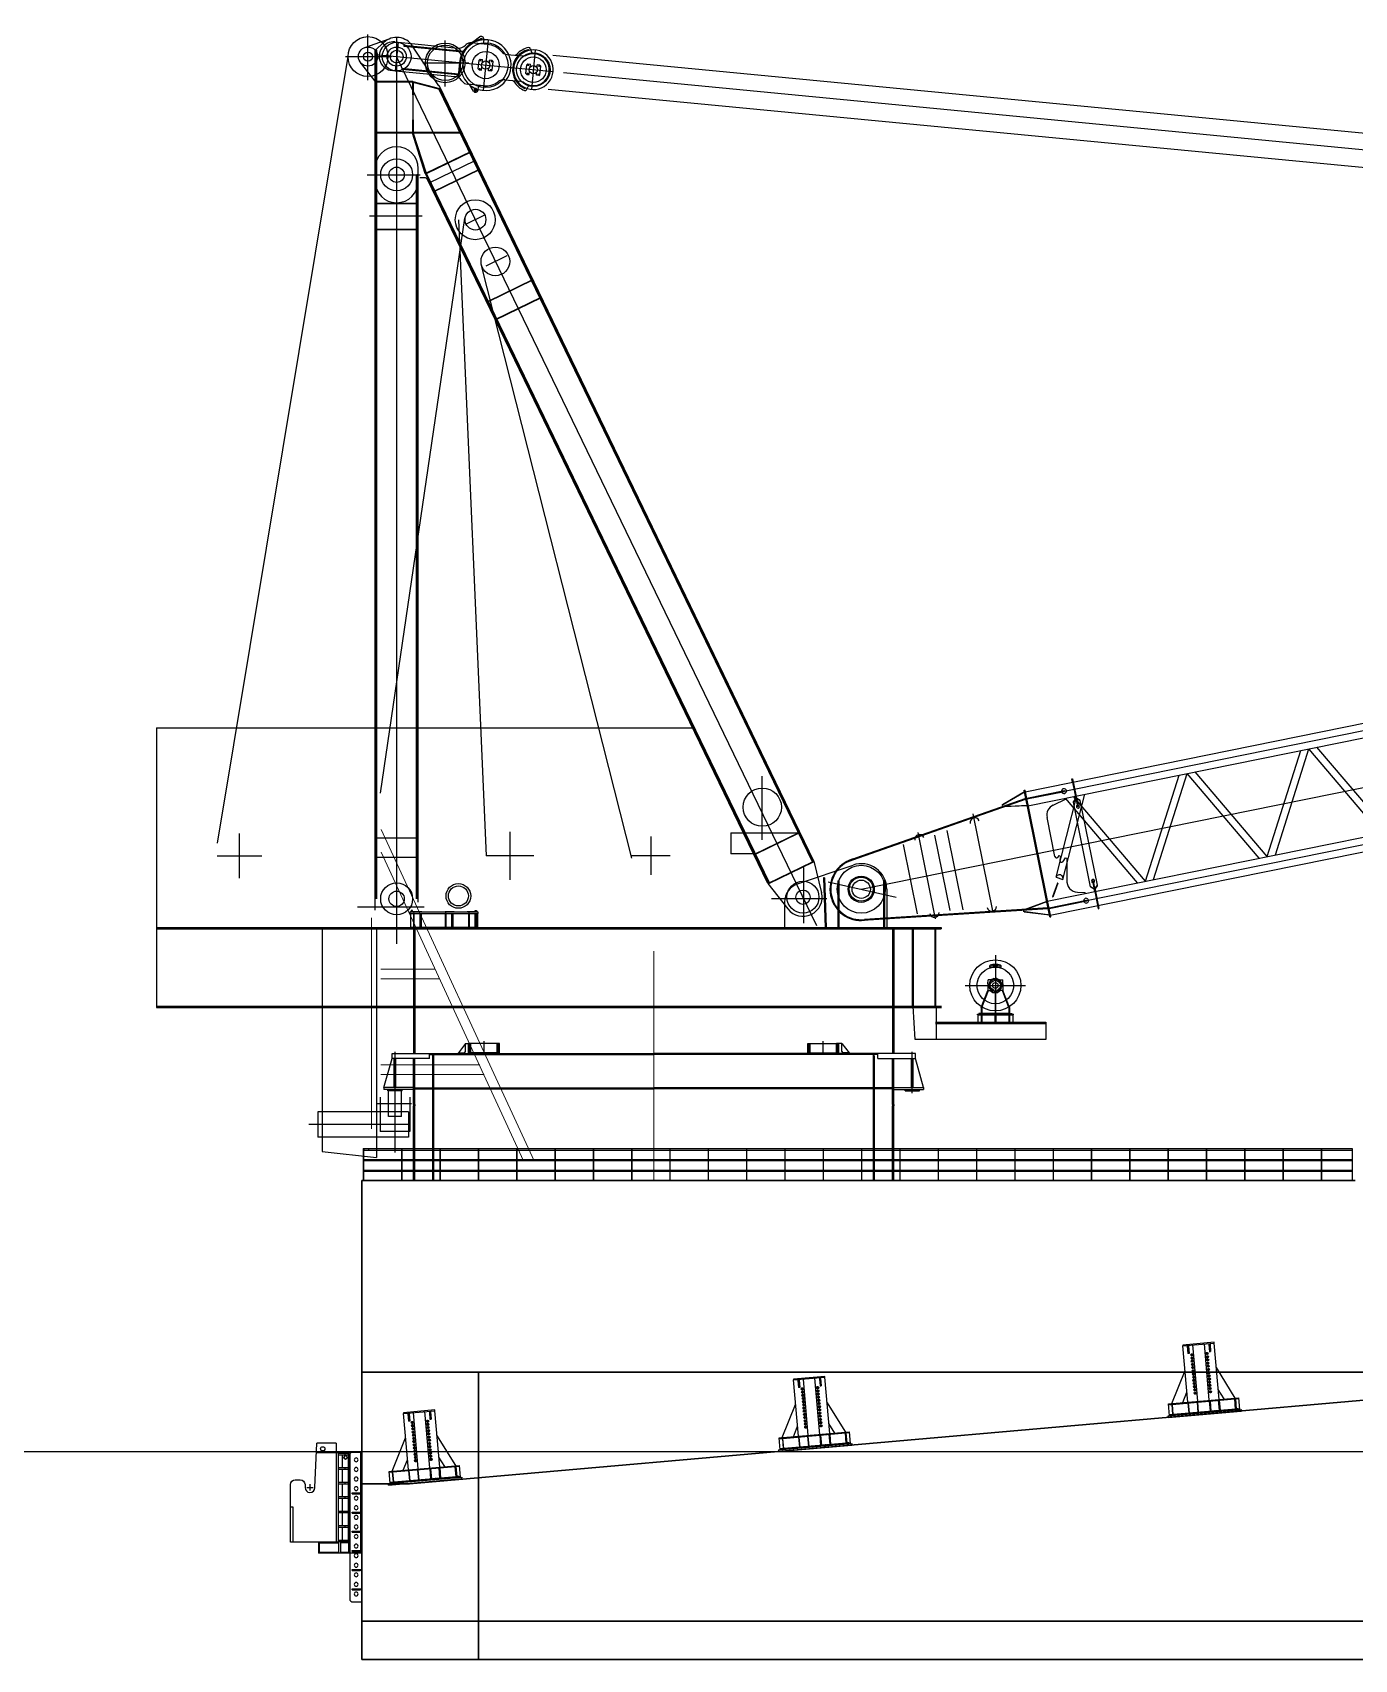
# Model space of a CAD drawing. Extents: x -114252 to 133381, y -28335 to 130380.
# Drawn here: x -10309 to 31091, y 0 to 50938 of the extents above; entities that cross this region are included whole.
import ezdxf

# ---------------------------------------------------------------- set-up
doc = ezdxf.new("R2010")
doc.units = 0
doc.header["$LTSCALE"] = 3.5
doc.header["$MEASUREMENT"] = 0
doc.linetypes.add('CENTER', pattern=[2, 1.25, -0.25, 0.25, -0.25])
doc.layers.get('0').update_dxf_attribs({"linetype": 'CONTINUOUS'})
for name, color, linetype in [('_REFERENCE', 253, 'CONTINUOUS'), ('Cyan-1', 4, 'CONTINUOUS'), ('Seating-1', 42, 'CONTINUOUS')]:
    doc.layers.add(name, color=color, linetype=linetype)
doc.layers.add('CENTRELINES', color=1, linetype='CENTER', lineweight=5)

# ---------------------------------------------------------------- blocks, each defined once
blk = doc.blocks.new('*U4')
for p, q in [((34, 0), (-31, 0)), ((0, 30), (-27, 15)), ((-27, 15), (-27, -15)), ((-16, 3), (-27, 3)), ((-11, 12), (-16, 21)), ((-8, 13), (-14, 24)), ((-5, 15), (-10, 25)), ((0, 34), (0, -35)), ((27, 15), (0, 30)), ((5, 15), (10, 25)), ((8, 13), (14, 24)), ((11, 12), (16, 21)), ((16, 3), (27, 3)), ((27, -15), (27, 15)), ((-16, -3), (-27, -3)), ((-27, -15), (0, -30)), ((-11, -12), (-16, -21)), ((-7, -13), (-14, -24)), ((-5, -15), (-10, -25)), ((0, -30), (27, -15)), ((5, -15), (10, -25)), ((8, -13), (14, -24)), ((11, -12), (16, -21)), ((16, -3), (27, -3))]:
    blk.add_line(p, q)
blk.add_circle((0, 0), 16.2)
blk.add_arc((0, 0), 18, 266.8121, 183.1881)
blk = doc.blocks.new('crane sheave assy')
at = {"color": 0, "linetype": 'ByBlock'}
for p, q in [((617, 1735), (481, 845)), ((519, 1750), (2473, 1452)), ((793, 1607), (2632, 1326)), ((797, 1630), (2647, 1348)), ((3415, 1511), (2900, 1589)), ((2901, 1589), (2902, 1599)), ((2902, 1599), (2908, 1598)), ((2943, 1605), (3178, 1759)), ((3437, 1655), (3197, 81)), ((3228, 1664), (3222, 1724)), ((3228, 1664), (3222, 1724)), ((3304, 1682), (3290, 1590)), ((3331, 1523), (3332, 1533)), ((3332, 1533), (3332, 1533)), ((5, 1373), (5414, 548)), ((3079, 768), (3120, 1035)), ((3154, 1060), (3120, 1035)), ((3149, 1025), (3187, 1019)), ((3154, 1060), (3233, 1048)), ((3154, 1060), (3233, 1048)), ((3165, 1002), (3171, 1043)), ((3218, 953), (3233, 1048)), ((4012, 1167), (4477, 1096)), ((4265, 1138), (4263, 1128)), ((4893, 1256), (4706, 28)), ((4749, 1303), (4771, 1192)), ((4818, 1152), (4818, 1142)), ((481, 845), (382, 860)), ((481, 845), (2338, 562)), ((684, 891), (2446, 622)), ((687, 915), (2449, 646)), ((2502, 992), (2437, 562)), ((2522, 989), (2456, 559)), ((3104, 734), (3079, 768)), ((3104, 734), (3183, 721)), ((3112, 768), (3148, 762)), ((3126, 746), (3132, 785)), ((3183, 721), (3198, 816)), ((3401, 688), (3415, 783)), ((3480, 676), (3401, 688)), ((3436, 920), (3450, 1015)), ((3482, 711), (3446, 717)), ((3529, 1002), (3450, 1015)), ((3529, 1002), (3450, 1015)), ((3462, 694), (3468, 734)), ((3480, 676), (3514, 701)), ((3524, 968), (3485, 974)), ((3501, 951), (3508, 991)), ((3514, 701), (3555, 968)), ((3529, 1002), (3555, 968)), ((4562, 542), (4603, 809)), ((4587, 507), (4562, 542)), ((4595, 542), (4631, 536)), ((4637, 834), (4603, 809)), ((4609, 520), (4615, 559)), ((4632, 799), (4670, 793)), ((4637, 834), (4716, 822)), ((4637, 834), (4716, 822)), ((4648, 776), (4654, 816)), ((4666, 495), (4680, 590)), ((4701, 727), (4716, 822)), ((4884, 462), (4898, 557)), ((4919, 694), (4933, 788)), ((5012, 776), (4933, 788)), ((5012, 776), (4933, 788)), ((5006, 742), (4968, 748)), ((4984, 725), (4990, 765)), ((4997, 475), (5037, 742)), ((5012, 776), (5037, 742)), ((3219, 225), (2704, 304)), ((2763, 285), (2765, 295)), ((2888, 81), (2800, 258)), ((2971, 144), (2947, 89)), ((3038, 105), (3051, 190)), ((3108, 232), (3110, 242)), ((3891, 376), (4356, 305)), ((4030, 355), (4356, 305)), ((4141, 328), (4143, 337)), ((4554, 26), (4609, 126)), ((4587, 507), (4666, 495)), ((4666, 150), (4668, 160)), ((4963, 450), (4884, 462)), ((4965, 485), (4929, 491)), ((4945, 468), (4951, 508)), ((4963, 450), (4997, 475))]:
    blk.add_line(p, q, dxfattribs=at)
at = {"color": 0, "linetype": 'ByBlock', "ltscale": 100}
for p, q in [((797, 1630), (793, 1607)), ((3204, 1664), (3201, 1684)), ((4663, 1256), (4659, 1276)), ((687, 915), (684, 891)), ((2437, 562), (2456, 559)), ((4487, 96), (4477, 79))]:
    blk.add_line(p, q, dxfattribs=at)
at = {"color": 0, "linetype": 'ByBlock'}
for centre, radius in [((549, 1290), 300), ((3317, 868), 700), ((549, 1290), 200), ((3317, 868), 425), ((4800, 642), 525), ((4800, 642), 400), ((3317, 868), 130), ((4800, 642), 130)]:
    blk.add_circle(centre, radius, dxfattribs=at)
at = {"color": 0, "linetype": 'ByBlock', "ltscale": 100}
for centre, radius in [((3225, 1694), 25), ((4673, 1273), 15), ((4491, 77), 15)]:
    blk.add_circle(centre, radius, dxfattribs=at)
at = {"color": 0, "linetype": 'ByBlock'}
for centre, radius, start, end in [((450, 1305), 450, 81.164, 261.3321), ((3317, 868), 824, 98.0578, 171.3325), ((3317, 868), 796, 91.1028, 249.7233), ((3317, 868), 804, 98.0624, 171.3325), ((3297, 871), 873, 129.387, 131.5956), ((2870, 1391), 200, 81.3325, 129.387), ((2916, 1647), 50, 261.3322, 303.0667), ((3225, 1694), 80, 351.3322, 125.7388), ((3327, 772), 928, 94.4802, 98.1848), ((3327, 772), 928, 94.4802, 98.1848), ((3340, 1583), 50, 171.3322, 261.3322), ((3317, 868), 796, 21.4988, 91.1028), ((2518, 1748), 300, 261.3325, 311.5956), ((3317, 868), 650, 38.7956, 81.3325), ((4057, 1463), 300, 218.7956, 261.3327), ((3317, 868), 796, 321.1661, 21.4988), ((4800, 642), 621, 93.881, 248.7842), ((4272, 1188), 50, 261.3319, 318.7835), ((4800, 642), 709, 98.7235, 134.0906), ((4522, 1392), 300, 261.3325, 290.2876), ((4522, 1392), 300, 261.3325, 290.2876), ((4800, 642), 500, 232.3775, 110.2876), ((4800, 642), 621, 248.7337, 93.9309), ((4820, 1202), 50, 191.3319, 267.9086), ((2292, 266), 300, 31.0694, 81.3325), ((3297, 871), 873, 211.0694, 213.278), ((2734, 502), 200, 213.278, 261.3325), ((2756, 235), 50, 26.3325, 81.3325), ((2959, 117), 80, 206.3325, 351.3325), ((3332, 967), 928, 244.4802, 248.1848), ((3317, 868), 796, 249.7233, 321.1661), ((3101, 183), 50, 81.3325, 171.3325), ((3317, 868), 650, 261.3325, 303.8694), ((3846, 79), 300, 81.3327, 123.8694), ((4134, 278), 50, 23.8809, 81.3325), ((4800, 642), 709, 208.5946, 243.9415), ((4311, 8), 300, 52.3775, 81.3325), ((4311, 8), 300, 52.3775, 81.3325), ((4311, 8), 300, 52.3775, 81.3325), ((4311, 8), 300, 52.3775, 81.3325), ((4652, 102), 50, 74.7558, 151.3325)]:
    blk.add_arc(centre, radius, start, end, dxfattribs=at)
at = {"color": 0, "linetype": 'ByBlock', "ltscale": 100}
for centre, radius, start, end in [((4800, 642), 649, 102.48, 171.3327), ((4800, 642), 629, 102.5164, 171.3325), ((4700, 1293), 50, 11.3328, 98.7235), ((4800, 642), 649, 171.3324, 240.1851), ((4800, 642), 629, 171.3325, 240.1487), ((4510, 50), 50, 243.9415, 331.3322)]:
    blk.add_arc(centre, radius, start, end, dxfattribs=at)
at = {"color": 0, "linetype": 'ByBlock', "xscale": 1.332999999997, "yscale": 1.332999999997, "zscale": 1.332999999997, "rotation": 81.332525959698}
blk.add_blockref('*U4', (2959, 117), dxfattribs=at)
blk = doc.blocks.new('A$C764456A3')
at = {"color": 0, "linetype": 'ByBlock'}
for p, q in [((703, 0), (703, 1437)), ((0, 741), (1442, 741))]:
    blk.add_line(p, q, dxfattribs=at)
for radius in [621, 555]:
    blk.add_circle((703, 741), radius, dxfattribs=at)
blk = doc.blocks.new('Crane')
at = {"color": 0, "linetype": 'ByBlock'}
for p, q in [((-8947, 39829), (-8947, 41267)), ((-9047, 40853), (-8251, 41136)), ((-8725, 40770), (-8451, 41016)), ((-8725, 13850), (-8725, 40770)), ((-8699, 14200), (-8699, 40770)), ((-8675, 40770), (-8699, 40770)), ((-8675, 14200), (-8675, 40770)), ((-8050, 41170), (-8050, 12792)), ((-6725, 39656), (-7550, 40901)), ((-13655, 15947), (-9572, 40570)), ((-9650, 40570), (-8208, 40570)), ((-8725, 39802), (-9183, 40385)), ((5110, 13353), (-8050, 40570)), ((-7545, 39790), (-8675, 39790)), ((-7548, 39770), (-8675, 39770)), ((-7555, 39770), (-7555, 39370)), ((-7548, 39770), (-6734, 39558)), ((-7545, 39790), (-6707, 39571)), ((-7545, 39770), (-7545, 38190)), ((-7535, 39770), (-7535, 39370)), ((-7555, 39370), (-7535, 39370)), ((4974, 15356), (-6730, 39563)), ((5019, 15377), (-6722, 39661)), ((5001, 15369), (-6703, 39577)), ((-7555, 38590), (-7555, 38190)), ((-7535, 38590), (-7555, 38590)), ((-7535, 38590), (-7535, 38190)), ((-6080, 38190), (-8675, 38190)), ((-6070, 38170), (-8675, 38170)), ((-7152, 36908), (-7551, 38170)), ((-7551, 38170), (-7522, 38163)), ((-7120, 36911), (-7522, 38163)), ((-7115, 36913), (-5719, 37587)), ((-7113, 36927), (-5724, 37598)), ((-7029, 36621), (-5589, 37317)), ((-8972, 36870), (-7315, 36870)), ((-7425, 14200), (-7425, 36882)), ((-7401, 14200), (-7401, 36886)), ((-7375, 14100), (-7375, 37070)), ((-7150, 36770), (-7325, 36770)), ((3597, 14690), (-7146, 36909)), ((3624, 14703), (-7115, 36913)), ((3579, 14681), (-7089, 36746)), ((-6898, 36351), (-5458, 37047)), ((-6893, 36340), (-5453, 37036)), ((-8705, 35982), (-7375, 35982)), ((-8705, 35970), (-7375, 35970)), ((-7253, 35570), (-8901, 35570)), ((-8725, 35170), (-7375, 35170)), ((-8725, 35158), (-7375, 35158)), ((-8555, 17509), (-5913, 35511)), ((-6113, 35456), (-5250, 15550)), ((-5295, 35604), (-5889, 35317)), ((-4597, 34330), (-5259, 34011)), ((-681, 15472), (-5390, 34030)), ((-5176, 32902), (-3780, 33577)), ((-5174, 32917), (-3785, 33588)), ((-4960, 32341), (-3519, 33037)), ((-4954, 32330), (-3514, 33026)), ((-15570, 19550), (-15570, 10800)), ((-15570, 19550), (1247, 19550)), ((3400, 16049), (3400, 18039)), ((-12970, 14850), (-12970, 16250)), ((-7425, 16100), (-8675, 16100)), ((-4500, 16300), (-4500, 14800)), ((-86, 16150), (-86, 14950)), ((2415, 16268), (4589, 16268)), ((2415, 16268), (2415, 15614)), ((3138, 15592), (4579, 16289)), ((3189, 15603), (4539, 16256)), ((-13670, 15550), (-12270, 15550)), ((-8675, 15500), (-7425, 15500)), ((-3750, 15550), (-5250, 15550)), ((514, 15550), (-686, 15550)), ((3183, 15614), (2415, 15614)), ((3597, 14690), (4974, 15356)), ((3602, 14679), (5007, 15358)), ((5017, 15382), (5258, 14393)), ((4507, 14668), (6243, 15258)), ((4700, 13443), (4700, 15178)), ((5322, 14862), (5370, 13300)), ((5352, 14862), (5322, 14862)), ((5352, 14862), (5400, 13300)), ((3577, 14685), (4202, 13882)), ((5460, 14737), (7590, 14252)), ((5770, 14762), (5770, 13300)), ((5770, 14762), (5800, 14762)), ((5800, 14762), (5800, 13300)), ((7200, 14762), (7200, 13300)), ((7230, 14762), (7200, 14762)), ((7230, 14762), (7230, 13300)), ((7300, 14500), (7300, 13300)), ((-9280, 13950), (-7183, 13950)), ((5425, 14200), (3688, 14200)), ((4100, 14100), (4100, 13300)), ((-15570, 13300), (9000, 13300)), ((-15570, 13260), (9000, 13260)), ((-10383, 13260), (-10383, 6285)), ((-8683, 13260), (-8683, 6100)), ((8100, 13260), (8100, 10840)), ((8130, 13260), (8130, 10840)), ((8800, 13260), (8800, 10840)), ((8830, 13260), (8830, 10840)), ((9000, 13300), (9000, 13260)), ((10700, 12431), (10700, 10292)), ((10700, 11773), (10700, 11681)), ((9757, 11490), (11643, 11490)), ((10260, 10802, -16), (10463, 11325)), ((10278, 10799, -16), (10482, 11325, 0)), ((10426, 11490), (10975, 11490)), ((10463, 11536), (10470, 11660)), ((10463, 11536), (10463, 11506)), ((10463, 11505), (10463, 11325)), ((10463, 11325), (10543, 11325)), ((10559, 11660), (10470, 11660)), ((10483, 11490), (10550, 11490)), ((10543, 11325), (10620, 11270)), ((10650, 11710), (10559, 11660)), ((10620, 11270), (10780, 11270)), ((10620, 11270), (10780, 11270)), ((10620, 11270), (10700, 11270)), ((10650, 11710), (10700, 11710)), ((10691, 11270), (10691, 10622)), ((10750, 11710), (10700, 11710)), ((10709, 11270), (10709, 10622)), ((10750, 11710), (10841, 11660)), ((10858, 11325), (10780, 11270)), ((10841, 11660), (10930, 11660)), ((10850, 11490), (10918, 11490)), ((10938, 11325), (10858, 11325)), ((10872, 11490), (10908, 11490)), ((10918, 11490), (10908, 11490)), ((10918, 11490), (10908, 11490)), ((11122, 10799, -16), (10919, 11325, 0)), ((10938, 11536), (10930, 11660)), ((10938, 11537), (10938, 11506)), ((10938, 11505), (10938, 11325)), ((11140, 10802, -16), (10938, 11325)), ((-15570, 10840), (9018, 10840)), ((-15570, 10800), (9018, 10800)), ((8189, 9800), (8130, 10840)), ((8854, 9800), (8854, 10800)), ((10260, 10802, -16), (10260, 10622, -16)), ((10278, 10799, -16), (10278, 10622, -16)), ((11122, 10799, -16), (11122, 10622, -16)), ((11140, 10802, -16), (11140, 10622, -16)), ((8830, 10340), (12280, 10340)), ((8830, 10300), (12280, 10300)), ((10136, 10564, -9), (10136, 10590, -9)), ((10136, 10590, -16), (11264, 10590, -16)), ((10136, 10564), (11264, 10564)), ((10156, 10564, -9), (10156, 10340, -9)), ((10156, 10340), (11244, 10340)), ((10235, 10610, -16), (10186, 10610, -16)), ((10186, 10610, -16), (10186, 10590, -16)), ((10215, 10610, -16), (10215, 10590, -16)), ((10235, 10622, -16), (11165, 10622, -16)), ((10235, 10622, -16), (10235, 10590, -16)), ((10235, 10622, -16), (10235, 10590, -16)), ((10235, 10598, -16), (11165, 10598, -16)), ((10242, 10598, -16), (10242, 10590, -16)), ((10256, 10564, -9), (10256, 10340, -9)), ((10282, 10564, -9), (10282, 10340, -9)), ((10687, 10564, 8), (10687, 10340, 8)), ((10691, 10590, -16), (10691, 10590, -16)), ((10709, 10590, -16), (10709, 10590, -16)), ((10713, 10564, 8), (10713, 10340, 8)), ((11118, 10564, -9), (11118, 10340, -9)), ((11144, 10564, -9), (11144, 10340, -9)), ((11157, 10598, -16), (11157, 10590, -16)), ((11165, 10622, -16), (11165, 10590, -16)), ((11165, 10610, -16), (11214, 10610, -16)), ((11194, 10610, -16), (11194, 10590, -16)), ((11214, 10610, -16), (11214, 10590, -16)), ((11244, 10564, -9), (11244, 10340, -9)), ((11264, 10564, -9), (11264, 10590, -9)), ((12280, 10340), (12280, 9800)), ((-5760, 9361), (-5760, 9686)), ((-5311, 9330), (-5311, 9745)), ((-4862, 9361), (-4862, 9686)), ((4862, 9361), (4862, 9686)), ((5311, 9330), (5311, 9745)), ((5760, 9361), (5760, 9686)), ((12280, 9800), (8189, 9800)), ((-8454, 8295), (-8195, 9205)), ((-8195, 9205), (-8195, 9355)), ((-7025, 9205), (-8195, 9205)), ((-8125, 8295), (-8125, 9205)), ((-8100, 6256), (-8100, 9412)), ((-8075, 8295), (-8075, 9205)), ((-6912, 8285), (-6912, 9295)), ((-6882, 8285), (-6882, 9295)), ((-5896, 9675), (-6117, 9375)), ((-6117, 9325), (-6117, 9375)), ((-5896, 9425), (-5896, 9675)), ((-5796, 9325), (-5796, 9675)), ((-4826, 9675), (-5796, 9675)), ((-4826, 9375), (-5796, 9375)), ((-5724, 9375), (-5724, 9675)), ((-4898, 9375), (-4898, 9675)), ((-4826, 9375), (-4826, 9675)), ((4826, 9375), (4826, 9675)), ((4826, 9675), (5796, 9675)), ((4826, 9375), (5796, 9375)), ((4898, 9375), (4898, 9675)), ((5724, 9375), (5724, 9675)), ((5796, 9325), (5796, 9675)), ((5896, 9425), (5896, 9675)), ((5896, 9675), (6117, 9375)), ((6117, 9325), (6117, 9375)), ((6882, 8285), (6882, 9325)), ((6912, 8285), (6912, 9295)), ((7025, 9205), (8195, 9205)), ((8075, 8295), (8075, 9205)), ((8100, 8116), (8100, 9412)), ((8125, 8295), (8125, 9205)), ((8195, 9205), (8195, 9355)), ((8454, 8295), (8195, 9205)), ((-7525, 8295), (-8454, 8295)), ((-8454, 8295), (-8454, 8235)), ((-7525, 8235), (-8454, 8235)), ((-8325, 8185), (-8325, 8235)), ((-7875, 8185), (-8325, 8185)), ((-8300, 7385), (-8300, 8185)), ((-7900, 7385), (-7900, 8185)), ((-7875, 8185), (-7875, 8235)), ((-7475, 8285), (0, 8285)), ((-7475, 8255), (0, 8255)), ((-6912, 5385), (-6912, 8255)), ((-6882, 5385), (-6882, 8255)), ((7470, 8285), (0, 8285)), ((7475, 8255), (0, 8255)), ((6882, 5385), (6882, 8255)), ((6912, 5385), (6912, 8255)), ((7525, 8295), (8454, 8295)), ((7525, 8235), (8454, 8235)), ((7875, 8185), (7875, 8235)), ((7875, 8185), (8325, 8185)), ((8325, 8185), (8325, 8235)), ((8454, 8295), (8454, 8235)), ((-7583, 7785), (-8654, 7785)), ((-8562, 7988), (-8562, 6917)), ((-7638, 7988), (-7638, 6917)), ((-7518, 5385), (-7518, 7715)), ((-7482, 5385), (-7482, 7715)), ((7482, 5385), (7482, 7715)), ((7518, 5385), (7518, 7715)), ((-7679, 7136), (-10798, 7136)), ((-7679, 7536), (-10522, 7536)), ((-10522, 7536), (-10522, 6736)), ((-7900, 7385), (-8300, 7385)), ((-7679, 7536), (-7679, 6736)), ((-7679, 6736), (-10522, 6736)), ((-7638, 6917), (-8562, 6917)), ((-10383, 6285), (-8683, 6100))]:
    blk.add_line(p, q, dxfattribs=at)
blk.add_line((-2820, 40067), (78182, 32277))
at = {"color": 0, "linetype": 'ByBlock', "lineweight": 5}
for p, q in [((-8539, 16371), (-3742, 6000)), ((-8539, 15657), (-4073, 6000)), ((-8841, 13600), (-8841, 7000)), ((-6841, 12000), (-8544, 12000)), ((-6702, 11700), (-8544, 11700)), ((-5449, 9000), (-8544, 9000)), ((-5310, 8700), (-8544, 8700))]:
    blk.add_line(p, q, dxfattribs=at)
at = {"color": 0, "linetype": 'ByBlock', "ltscale": 100}
for p, q in [((-7612, 13740), (-7612, 13300)), ((-5517, 13300), (-7612, 13300)), ((-5517, 13740), (-5517, 13300))]:
    blk.add_line(p, q, dxfattribs=at)
at = {"color": 0, "linetype": 'ByBlock', "ltscale": 20}
for p, q in [((-7520, 13260), (-7520, 9355)), ((-7480, 13260), (-7480, 9355)), ((7480, 13260), (7480, 9355)), ((7520, 13260), (7520, 9355)), ((-8195, 9355), (0, 9355)), ((-7525, 7763), (-7525, 9205)), ((-7475, 7763), (-7475, 9205)), ((-7025, 9205), (-7025, 9355)), ((-7025, 9325), (0, 9325)), ((-6117, 9375), (-5946, 9375)), ((-5896, 9675), (-5724, 9675)), ((-5796, 9375), (-5724, 9375)), ((-4826, 9375), (-4898, 9375)), ((8195, 9355), (0, 9355)), ((7025, 9325), (0, 9325)), ((4826, 9375), (4898, 9375)), ((5896, 9675), (5724, 9675)), ((5796, 9375), (5724, 9375)), ((6117, 9375), (5946, 9375)), ((7025, 9205), (7025, 9355)), ((7475, 7763), (7475, 9205)), ((7525, 7763), (7525, 9205)), ((-7525, 7763), (-7518, 7715)), ((-7518, 7715), (-7482, 7715)), ((-7475, 7763), (-7482, 7715)), ((7475, 7763), (7482, 7715)), ((7518, 7715), (7482, 7715)), ((7525, 7763), (7518, 7715))]:
    blk.add_line(p, q, dxfattribs=at)
at = {"color": 0, "linetype": 'ByBlock', "ltscale": 2000}
blk.add_line((-6828, 8285), (-6828, 8255), dxfattribs=at)
at = {"color": 0, "linetype": 'ByBlock', "ltscale": 100}
for points in [[(-5497, 13780), (-7632, 13780), (-7632, 13740), (-5497, 13740)], [(-7257, 13800), (-7257, 13780), (-7617, 13780), (-7617, 13800)], [(-7597, 13800), (-7582, 13800), (-7582, 13830), (-7597, 13830)], [(-7597, 13800), (-7582, 13800), (-7582, 13830), (-7597, 13830)], [(-7582, 13800), (-7552, 13800), (-7552, 13830), (-7582, 13830)], [(-7582, 13800), (-7552, 13800), (-7552, 13830), (-7582, 13830)], [(-7582, 13800), (-7552, 13800), (-7552, 13830), (-7582, 13830)], [(-6252, 13800), (-6252, 13780), (-6532, 13780), (-6532, 13800)], [(-5517, 13800), (-5517, 13780), (-5837, 13780), (-5837, 13800)], [(-5562, 13800), (-5592, 13800), (-5592, 13830), (-5562, 13830)], [(-5547, 13800), (-5562, 13800), (-5562, 13830), (-5547, 13830)], [(-7527, 13300), (-7497, 13300), (-7497, 13740), (-7527, 13740)], [(-7527, 13300), (-7497, 13300), (-7497, 13740), (-7527, 13740)], [(-7527, 13300), (-7497, 13300), (-7497, 13740), (-7527, 13740)], [(-7287, 13300), (-7317, 13300), (-7317, 13740), (-7287, 13740)], [(-6527, 13300), (-6497, 13300), (-6497, 13740), (-6527, 13740)], [(-6287, 13300), (-6317, 13300), (-6317, 13740), (-6287, 13740)], [(-5797, 13300), (-5767, 13300), (-5767, 13740), (-5797, 13740)], [(-5557, 13300), (-5587, 13300), (-5587, 13740), (-5557, 13740)]]:
    blk.add_lwpolyline(points, close=True, dxfattribs=at)
at = {"color": 0, "linetype": 'ByBlock'}
for centre, radius in [((-8947, 40570), 625), ((-8947, 40570), 300), ((-8050, 40570), 450), ((-8050, 40570), 200), ((-8947, 40570), 140), ((-8050, 36870), 500), ((-8050, 36870), 240), ((-5588, 35463), 625), ((-5582, 35465), 325), ((-4958, 34157), 450), ((3400, 17070), 600), ((6500, 14500), 375), ((6500, 14500), 285), ((-8050, 14200), 500), ((-8050, 14200), 240), ((-6117, 14290), 386), ((-6117, 14290), 314), ((4675, 14251), 500), ((4675, 14251), 225), ((10700, 11490), 800), ((10700, 11490), 575), ((10700, 11490), 198), ((10700, 11490), 160), ((10700, 11490), 90)]:
    blk.add_circle(centre, radius, dxfattribs=at)
for centre, radius, start, end in [((-8050, 40570), 600, 33.4894, 131.9545), ((-8050, 37070), 675, 360, 179.9999), ((-7150, 36720), 50, 25.5732, 90), ((-8050, 36670), 675, 180.0001, 0), ((6500, 14500), 800, 360, 108.7557), ((4700, 14100), 600, 108.7557, 180), ((4675, 14251), 600, 217.9043, 13.7033), ((10554, 12087), 40, 107.5, 287.5), ((10700, 11490), 615, 72.5, 107.5), ((10700, 11480), 665, 76.1687, 103.8313), ((10700, 11480), 585, 76.1687, 103.8313), ((10847, 12087), 40, 252.5, 72.5)]:
    blk.add_arc(centre, radius, start, end, dxfattribs=at)
at = {"color": 0, "linetype": 'ByBlock', "ltscale": 20}
for centre, start, end in [((-5946, 9425), 270, 0), ((5946, 9425), 180, 270)]:
    blk.add_arc(centre, 50, start, end, dxfattribs=at)
at = {"layer": '_REFERENCE'}
for p, q in [((-3154, 40615), (79496, 32667)), ((-3309, 39555), (77876, 31747))]:
    blk.add_line(p, q, dxfattribs=at)
at = {"layer": 'CENTRELINES'}
blk.add_line((0, 12562), (0, 5385), dxfattribs=at)
at = {"color": 0, "linetype": 'ByBlock', "rotation": 3.174430956312}
blk.add_blockref('crane sheave assy', (-8526, 39252), dxfattribs=at)
at = {"color": 0, "linetype": 'ByBlock'}
blk.add_blockref('A$C764456A3', (-7231, 39632), dxfattribs=at)
blk = doc.blocks.new('crane boom')
at = {"color": 0, "linetype": 'ByBlock'}
for p, q in [((7155, 1975), (7155, 2075)), ((7155, 2075), (7175, 2075)), ((7175, 2075), (7175, 1249)), ((5619, 1734), (-87, 951)), ((5617, 1763), (21, 991)), ((3900, -1480), (3900, 1614)), ((5634, 1967), (4835, 1695)), ((5634, 1533), (4838, 1656)), ((5614, 1969), (4864, 1714)), ((4869, 1699), (4864, 1714)), ((4871, 1659), (4869, 1643)), ((5617, 1528), (4869, 1643)), ((5619, 1953), (5614, 1969)), ((5619, 1734), (5617, 1763)), ((5619, 1543), (5617, 1528)), ((5619, 2025), (5619, -2025)), ((5619, 2025), (5649, 2025)), ((5634, 2025), (5634, -2025)), ((5634, 1975), (31700, 1975)), ((5634, 1750), (82048, 1750)), ((5649, -2025), (5649, 2025)), ((5649, 1762), (6849, 1762)), ((5649, 1738), (6849, 1738)), ((6849, 1762), (6849, 1738)), ((7155, 1975), (7155, 1249)), ((1575, -1106), (1575, 1106)), ((2100, -1366), (2100, 1382)), ((2598, -1202), (2598, 1202)), ((3000, -1268), (3000, 1268)), ((5634, 1525), (31700, 1525)), ((6061, -839), (7195, 1525)), ((6149, -202), (6149, 1047)), ((6248, -953), (7451, 1525)), ((6415, 1386), (6849, 1495)), ((8520, -1525), (6832, 1525)), ((6849, 1525), (6849, 1495)), ((7056, 1354), (7155, 1453)), ((7056, 1354), (7058, 1368)), ((7056, -1349), (7056, 1354)), ((7149, 1458), (7058, 1368)), ((7064, 1362), (7058, 1368)), ((8777, -1525), (7089, 1525)), ((7155, 1453), (7149, 1458)), ((7155, 1249), (7155, 1189)), ((7175, 1189), (7155, 1189)), ((7175, 1453), (7181, 1458)), ((7175, 1453), (7267, 1362)), ((7175, 1249), (7175, 1189)), ((7181, 1458), (7272, 1368)), ((7267, 1362), (7272, 1368)), ((7275, 1355), (7272, 1368)), ((7275, -1349), (7275, 1355)), ((8777, -1525), (10465, 1525)), ((9034, -1525), (10722, 1525)), ((12410, -1525), (10722, 1525)), ((12667, -1525), (10979, 1525)), ((12667, -1525), (14354, 1525)), ((12924, -1525), (14612, 1525)), ((16299, -1525), (14612, 1525)), ((16557, -1525), (14869, 1525)), ((-3, 983), (-89, 975)), ((21, 991), (-3, 983)), ((0, 959), (-3, 983)), ((0, 0), (81524, 0)), ((6278, -194), (6235, -237)), ((6319, -219), (6277, -349)), ((6278, -194), (6319, -219)), ((6458, -304), (6360, -400)), ((6499, -329), (6371, -996)), ((6458, -304), (6499, -329)), ((-3, -983), (-89, -975)), ((5619, -1734), (-87, -951)), ((0, -959), (-3, -983)), ((21, -991), (-3, -983)), ((5617, -1763), (21, -991)), ((6061, -839), (6248, -953)), ((5617, -1528), (4869, -1643)), ((5619, -1543), (5617, -1528)), ((5634, -1525), (31700, -1525)), ((6061, -1032), (5822, -1426)), ((5836, -1435), (5822, -1426)), ((6075, -1041), (5836, -1435)), ((6075, -1041), (6061, -1032)), ((6621, -1438), (6849, -1495)), ((6849, -1525), (6849, -1495)), ((7155, -1445), (7056, -1349)), ((7058, -1363), (7056, -1349)), ((7064, -1357), (7058, -1363)), ((7150, -1451), (7058, -1363)), ((7155, -1445), (7150, -1451)), ((7165, -1189), (7155, -1189)), ((7155, -1249), (7155, -1189)), ((7155, -1525), (7155, -1249)), ((7155, -1525), (7155, -2075)), ((7165, -1189), (7175, -1189)), ((7175, -1249), (7175, -1189)), ((7175, -1425), (7175, -1249)), ((7175, -1445), (7275, -1349)), ((7175, -1425), (7175, -2075)), ((7175, -1445), (7181, -1451)), ((7181, -1451), (7272, -1363)), ((7267, -1357), (7272, -1363)), ((7272, -1363), (7275, -1349)), ((5634, -1967), (4835, -1695)), ((4838, -1656), (5619, -1535)), ((4869, -1699), (4864, -1714)), ((5614, -1969), (4864, -1714)), ((4871, -1659), (4869, -1643)), ((5619, -1953), (5614, -1969)), ((5619, -1734), (5617, -1763)), ((5619, -2025), (5649, -2025)), ((5634, -1750), (81000, -1750)), ((5634, -1975), (31700, -1975)), ((5649, -1738), (6849, -1738)), ((5649, -1762), (6849, -1762)), ((6849, -1762), (6849, -1738)), ((7155, -2075), (7175, -2075))]:
    blk.add_line(p, q, dxfattribs=at)
at = {"color": 0, "linetype": 'ByBlock', "ltscale": 10}
for p, q in [((5619, 1543), (5617, 1528)), ((5619, -2025), (5619, 2025)), ((5619, -1543), (5617, -1528))]:
    blk.add_line(p, q, dxfattribs=at)
at = {"color": 0, "linetype": 'ByBlock'}
for radius in [750, 410]:
    blk.add_circle((0, 0), radius, dxfattribs=at)
for centre, radius, start, end in [((6834, 1750), 75, 191.537, 168.463), ((2100, 1170), 150, 11.0896, 179.5728), ((3900, 1338), 150, 11.0896, 179.5728), ((6499, 1047), 350, 104.0362, 180), ((7165, 1189), 50, 101.4573, 78.3871), ((0, 0), 979, 95.2235, 264.777), ((0, 0), 955, 95.223, 264.777), ((6199, -202), 50, 180, 315.1016), ((6325, -364), 50, 162.253, 314.3185), ((6154, -896), 110, 328.6773, 148.6773), ((6706, -1099), 350, 163.036, 255.9638), ((2100, -1170), 150, 180.4272, 348.9104), ((3900, -1338), 150, 180.4272, 348.9104), ((7165, -1189), 50, 281.5896, 258.515), ((6834, -1750), 75, 191.537, 168.463)]:
    blk.add_arc(centre, radius, start, end, dxfattribs=at)
blk = doc.blocks.new('hitchbox_1')
for p, q in [((-1290, -871), (-1233, 525)), ((-630, 525), (-1233, 525)), ((-630, 525), (-630, -2575)), ((-1245, 225), (-555, 225)), ((-555, -2575), (-555, 225)), ((-555, 210), (-236, 210)), ((-555, 160), (-236, 160)), ((150, 225), (-545, 225)), ((-545, 210), (-545, 225)), ((-475, 210), (-475, 225)), ((-426, -243), (-426, 160)), ((-347, 160), (-347, 210)), ((-236, -2560), (-236, 210)), ((-225, -2925), (-225, 225)), ((150, -2925), (150, 225)), ((-555, -243), (-236, -243)), ((-555, -293), (-236, -293)), ((-426, -697), (-426, -293)), ((-347, -293), (-347, -243)), ((-2055, -2575), (-2055, -775)), ((-1905, -625), (-1750, -625)), ((-1600, -775), (-1600, -865)), ((-1545, -865), (-1345, -865)), ((-1445, -765), (-1445, -965)), ((-555, -697), (-236, -697)), ((-555, -747), (-236, -747)), ((-426, -1150), (-426, -747)), ((-347, -747), (-347, -697)), ((-2055, -1475), (-1980, -1475)), ((-1980, -1475), (-1980, -2575)), ((-555, -1150), (-236, -1150)), ((-555, -1200), (-236, -1200)), ((-426, -1603), (-426, -1200)), ((-347, -1200), (-347, -1150)), ((-555, -1603), (-236, -1603)), ((-555, -1653), (-236, -1653)), ((-426, -2057), (-426, -1653)), ((-347, -1653), (-347, -1603)), ((-555, -2057), (-236, -2057)), ((-555, -2107), (-236, -2107)), ((-555, -2510), (-236, -2510)), ((-426, -2510), (-426, -2107)), ((-347, -2107), (-347, -2057)), ((-347, -2560), (-347, -2510)), ((-545, -2575), (-2055, -2575)), ((-1175, -2575), (-1175, -2925)), ((150, -2925), (-1175, -2925)), ((-1150, -2925), (-1150, -2575)), ((-1150, -2600), (-545, -2600)), ((-545, -2900), (-1150, -2900)), ((-555, -2560), (-236, -2560)), ((-545, -2925), (-545, -2560)), ((-475, -2925), (-475, -2560)), ((-225, -2575), (-475, -2575)), ((-225, -2600), (-475, -2600)), ((-225, -2900), (-475, -2900))]:
    blk.add_line(p, q)
blk.add_circle((-1045, 345), 67.5)
at = {"extrusion": (6.12323e-17, 0, -1)}
blk.add_circle((331, 75), 50, dxfattribs=at)
at = {"extrusion": (1.22465e-16, 0, -1)}
for centre in [(0, 0), (0, -300), (0, -600), (0, -900), (0, -1200), (0, -1500), (0, -1800), (0, -2100), (0, -2400), (0, -2700)]:
    blk.add_circle(centre, 60, dxfattribs=at)
for centre, radius, start, end in [((330, 75), 50, 270.7343, 89.2657), ((1905, -775), 150, 0, 90), ((1750, -775), 150, 90, 180)]:
    blk.add_arc(centre, radius, start, end, dxfattribs=at)
blk.add_arc((-1445, -865), 155, 180, 357.6571)
blk = doc.blocks.new('track_fixed')
for p, q in [((-492, 422), (-492, 2192)), ((-492, 2192), (492, 2192)), ((-367, 2117), (-309, 2117)), ((-357, 2167), (-319, 2167)), ((-357, 2167), (-357, 1937)), ((-319, 2167), (-319, 1937)), ((-182, 422), (-182, 2192)), ((182, 422), (182, 2192)), ((367, 2117), (309, 2117)), ((357, 2167), (319, 2167)), ((319, 2167), (319, 1937)), ((357, 2167), (357, 1937)), ((492, 422), (492, 2192)), ((-319, 1937), (-357, 1937)), ((-283, 1886), (-197, 1886)), ((-283, 1786), (-197, 1786)), ((-283, 1686), (-197, 1686)), ((-283, 1586), (-197, 1586)), ((-240, 1843), (-240, 1929)), ((-240, 1743), (-240, 1829)), ((-240, 1643), (-240, 1729)), ((-240, 1543), (-240, 1629)), ((-240, 1443), (-240, 1529)), ((283, 1886), (197, 1886)), ((283, 1786), (197, 1786)), ((283, 1686), (197, 1686)), ((283, 1586), (197, 1586)), ((240, 1843), (240, 1929)), ((240, 1743), (240, 1829)), ((240, 1643), (240, 1729)), ((240, 1543), (240, 1629)), ((240, 1443), (240, 1529)), ((319, 1937), (357, 1937)), ((-1000, 422), (-492, 1422)), ((-283, 1486), (-197, 1486)), ((-283, 1386), (-197, 1386)), ((-283, 1286), (-197, 1286)), ((-283, 1186), (-197, 1186)), ((-283, 1086), (-197, 1086)), ((-240, 1343), (-240, 1429)), ((-240, 1243), (-240, 1329)), ((-240, 1143), (-240, 1229)), ((-240, 1043), (-240, 1129)), ((-240, 943), (-240, 1029)), ((283, 1486), (197, 1486)), ((283, 1386), (197, 1386)), ((283, 1286), (197, 1286)), ((197, 1186), (283, 1186)), ((197, 1086), (283, 1086)), ((240, 1343), (240, 1429)), ((240, 1243), (240, 1329)), ((240, 1143), (240, 1229)), ((240, 1043), (240, 1129)), ((240, 943), (240, 1029)), ((1000, 422), (492, 1422)), ((-652, 422), (-492, 738)), ((-283, 986), (-197, 986)), ((-283, 886), (-197, 886)), ((-283, 786), (-197, 786)), ((-283, 686), (-197, 686)), ((-240, 843), (-240, 929)), ((-240, 743), (-240, 829)), ((-240, 643), (-240, 729)), ((197, 986), (283, 986)), ((197, 886), (283, 886)), ((197, 786), (283, 786)), ((197, 686), (283, 686)), ((240, 843), (240, 929)), ((240, 743), (240, 829)), ((240, 643), (240, 729)), ((652, 422), (492, 738)), ((-1100, 422), (1100, 422)), ((-1100, 50), (-1100, 422)), ((-1100, 396), (1100, 396)), ((1100, 76), (-1100, 76)), ((1100, 50), (-1100, 50)), ((-1050, 30), (-1050, 96)), ((-340, 30), (-340, 96)), ((340, 30), (340, 96)), ((1050, 30), (1050, 96)), ((1100, 422), (1100, 50))]:
    blk.add_line(p, q)
for points in [[(-492, 2192), (492, 2192), (492, 2217), (-492, 2217)], [(-981, 396), (-1000, 396), (-1000, 76), (-981, 76)], [(-471, 396), (-490, 396), (-490, 76), (-471, 76)], [(-186, 396), (-205, 396), (-205, 76), (-186, 76)], [(185, 396), (204, 396), (204, 76), (185, 76)], [(470, 396), (489, 396), (489, 76), (470, 76)], [(980, 396), (999, 396), (999, 76), (980, 76)]]:
    blk.add_lwpolyline(points, close=True)
for centre in [(-240, 1886), (-240, 1786), (-240, 1686), (-240, 1586), (240, 1886), (240, 1786), (240, 1686), (240, 1586), (-240, 1486), (-240, 1386), (-240, 1286), (-240, 1186), (-240, 1086), (-240, 986), (240, 1486), (240, 1386), (240, 1286), (240, 1186), (240, 1086), (240, 986), (-240, 886), (-240, 786), (-240, 686), (240, 886), (240, 786), (240, 686)]:
    blk.add_circle(centre, 33)
at = {"layer": 'Seating-1'}
for p, q in [((-1150, 50), (-1150, 25)), ((-1150, 50), (1150, 50)), ((-1150, 0), (-1150, 25)), ((-1150, 0), (1150, 0)), ((1150, 50), (1150, 25)), ((1150, 0), (1150, 25))]:
    blk.add_line(p, q, dxfattribs=at)
blk = doc.blocks.new('s2000_hull')
at = {"lineweight": 5}
for p, q in [((50, 15000), (50, 16000)), ((50, 16000), (58, 16000)), ((65, 16000), (58, 16000)), ((65, 15000), (65, 16000)), ((1250, 15000), (1250, 16000)), ((1250, 16000), (1258, 16000)), ((1265, 16000), (1258, 16000)), ((1265, 15000), (1265, 16000)), ((2450, 15000), (2450, 16000)), ((2450, 16000), (2458, 16000)), ((2465, 16000), (2458, 16000)), ((2465, 15000), (2465, 16000)), ((3650, 15000), (3650, 16000)), ((3650, 16000), (3658, 16000)), ((3665, 16000), (3658, 16000)), ((3665, 15000), (3665, 16000)), ((4850, 15000), (4850, 16000)), ((4850, 16000), (4858, 16000)), ((4865, 16000), (4858, 16000)), ((4865, 15000), (4865, 16000)), ((6050, 15000), (6050, 16000)), ((6050, 16000), (6058, 16000)), ((6065, 16000), (6058, 16000)), ((6065, 15000), (6065, 16000)), ((7250, 15000), (7250, 16000)), ((7250, 16000), (7258, 16000)), ((7265, 16000), (7258, 16000)), ((7265, 15000), (7265, 16000)), ((8450, 15000), (8450, 16000)), ((8450, 16000), (8458, 16000)), ((8465, 16000), (8458, 16000)), ((8465, 15000), (8465, 16000)), ((9650, 15000), (9650, 16000)), ((9650, 16000), (9658, 16000)), ((9665, 16000), (9658, 16000)), ((9665, 15000), (9665, 16000)), ((10850, 15000), (10850, 16000)), ((10850, 16000), (10858, 16000)), ((10865, 16000), (10858, 16000)), ((10865, 15000), (10865, 16000)), ((12050, 15000), (12050, 16000)), ((12050, 16000), (12058, 16000)), ((12065, 16000), (12058, 16000)), ((12065, 15000), (12065, 16000)), ((13250, 15000), (13250, 16000)), ((13250, 16000), (13258, 16000)), ((13265, 16000), (13258, 16000)), ((13265, 15000), (13265, 16000)), ((14450, 15000), (14450, 16000)), ((14450, 16000), (14458, 16000)), ((14465, 16000), (14458, 16000)), ((14465, 15000), (14465, 16000)), ((15650, 15000), (15650, 16000)), ((15650, 16000), (15658, 16000)), ((15665, 16000), (15658, 16000)), ((15665, 15000), (15665, 16000)), ((16850, 15000), (16850, 16000)), ((16850, 16000), (16858, 16000)), ((16865, 16000), (16858, 16000)), ((16865, 15000), (16865, 16000)), ((18050, 15000), (18050, 16000)), ((18050, 16000), (18058, 16000)), ((18065, 16000), (18058, 16000)), ((18065, 15000), (18065, 16000)), ((19250, 15000), (19250, 16000)), ((19250, 16000), (19258, 16000)), ((19265, 16000), (19258, 16000)), ((19265, 15000), (19265, 16000)), ((20450, 15000), (20450, 16000)), ((20450, 16000), (20458, 16000)), ((20465, 16000), (20458, 16000)), ((20465, 15000), (20465, 16000)), ((21650, 15000), (21650, 16000)), ((21650, 16000), (21658, 16000)), ((21665, 16000), (21658, 16000)), ((21665, 15000), (21665, 16000)), ((22850, 15000), (22850, 16000)), ((22850, 16000), (22858, 16000)), ((22865, 16000), (22858, 16000)), ((22865, 15000), (22865, 16000)), ((24050, 15000), (24050, 16000)), ((24050, 16000), (24058, 16000)), ((24065, 16000), (24058, 16000)), ((24065, 15000), (24065, 16000)), ((25250, 15000), (25250, 16000)), ((25250, 16000), (25258, 16000)), ((25265, 16000), (25258, 16000)), ((25265, 15000), (25265, 16000)), ((26450, 15000), (26450, 16000)), ((26450, 16000), (26458, 16000)), ((26465, 16000), (26458, 16000)), ((26465, 15000), (26465, 16000)), ((27650, 15000), (27650, 16000)), ((27650, 16000), (27658, 16000)), ((27665, 16000), (27658, 16000)), ((27665, 15000), (27665, 16000)), ((28850, 15000), (28850, 16000)), ((28850, 16000), (28858, 16000)), ((28865, 16000), (28858, 16000)), ((28865, 15000), (28865, 16000)), ((30050, 15000), (30050, 16000)), ((30050, 16000), (30058, 16000)), ((30065, 16000), (30058, 16000)), ((30065, 15000), (30065, 16000)), ((50, 15000), (58, 15000)), ((65, 15000), (58, 15000)), ((1250, 15000), (1258, 15000)), ((1265, 15000), (1258, 15000)), ((2450, 15000), (2458, 15000)), ((2465, 15000), (2458, 15000)), ((3650, 15000), (3658, 15000)), ((3665, 15000), (3658, 15000)), ((4850, 15000), (4858, 15000)), ((4865, 15000), (4858, 15000)), ((6050, 15000), (6058, 15000)), ((6065, 15000), (6058, 15000)), ((7250, 15000), (7258, 15000)), ((7265, 15000), (7258, 15000)), ((8450, 15000), (8458, 15000)), ((8465, 15000), (8458, 15000)), ((9650, 15000), (9658, 15000)), ((9665, 15000), (9658, 15000)), ((10850, 15000), (10858, 15000)), ((10865, 15000), (10858, 15000)), ((12050, 15000), (12058, 15000)), ((12065, 15000), (12058, 15000)), ((13250, 15000), (13258, 15000)), ((13265, 15000), (13258, 15000)), ((14450, 15000), (14458, 15000)), ((14465, 15000), (14458, 15000)), ((15650, 15000), (15658, 15000)), ((15665, 15000), (15658, 15000)), ((16850, 15000), (16858, 15000)), ((16865, 15000), (16858, 15000)), ((18050, 15000), (18058, 15000)), ((18065, 15000), (18058, 15000)), ((19250, 15000), (19258, 15000)), ((19265, 15000), (19258, 15000)), ((20450, 15000), (20458, 15000)), ((20465, 15000), (20458, 15000)), ((21650, 15000), (21658, 15000)), ((21665, 15000), (21658, 15000)), ((22850, 15000), (22858, 15000)), ((22865, 15000), (22858, 15000)), ((24050, 15000), (24058, 15000)), ((24065, 15000), (24058, 15000)), ((25250, 15000), (25258, 15000)), ((25265, 15000), (25258, 15000)), ((26450, 15000), (26458, 15000)), ((26465, 15000), (26458, 15000)), ((27650, 15000), (27658, 15000)), ((27665, 15000), (27658, 15000)), ((28850, 15000), (28858, 15000)), ((28865, 15000), (28858, 15000)), ((30050, 15000), (30058, 15000)), ((30065, 15000), (30058, 15000))]:
    blk.add_line(p, q, dxfattribs=at)
for p, q in [((65, 16000), (65, 15950)), ((65, 16000), (31020, 16000)), ((65, 15950), (31020, 15950)), ((209, 16000), (209, 15950)), ((31020, 16000), (31020, 15000)), ((65, 15650), (65, 15620)), ((65, 15650), (31020, 15650)), ((65, 15620), (31020, 15620)), ((65, 15320), (65, 15290)), ((65, 15320), (31020, 15320)), ((65, 15290), (31020, 15290)), ((209, 15650), (209, 15620)), ((209, 15320), (209, 15290)), ((0, 9025), (0, 855)), ((15463, 6722), (13271, 6530)), ((-375, 6400), (-375, 1900)), ((0, 6500), (-275, 6500)), ((0, 6500), (0, 1800)), ((-300, 5184), (-300, 5216)), ((-300, 5216), (-50, 5216)), ((-300, 5184), (-50, 5184)), ((-50, 5216), (0, 5216)), ((-50, 5184), (-50, 5216)), ((0, 5184), (-50, 5184)), ((-300, 4584), (-300, 4616)), ((-300, 4616), (-50, 4616)), ((-50, 4616), (0, 4616)), ((-50, 4584), (-50, 4616)), ((-300, 4584), (-50, 4584)), ((0, 4584), (-50, 4584)), ((-300, 3984), (-300, 4016)), ((-300, 4016), (-50, 4016)), ((-300, 3984), (-50, 3984)), ((-50, 4016), (0, 4016)), ((-50, 3984), (-50, 4016)), ((0, 3984), (-50, 3984)), ((-300, 3384), (-300, 3416)), ((-300, 3416), (-50, 3416)), ((-300, 3384), (-50, 3384)), ((-50, 3416), (0, 3416)), ((-50, 3384), (-50, 3416)), ((0, 3384), (-50, 3384)), ((-300, 2784), (-300, 2816)), ((-300, 2816), (-50, 2816)), ((-300, 2784), (-50, 2784)), ((-50, 2816), (0, 2816)), ((-50, 2784), (-50, 2816)), ((0, 2784), (-50, 2784)), ((-300, 2184), (-300, 2216)), ((-300, 2216), (-50, 2216)), ((-300, 2184), (-50, 2184)), ((-50, 2216), (0, 2216)), ((-50, 2184), (-50, 2216)), ((0, 2184), (-50, 2184)), ((-275, 1800), (0, 1800))]:
    blk.add_line(p, q)
at = {"lineweight": 30}
for p, q in [((31110, 15000), (0, 15000)), ((0, 9000), (120168, 9000)), ((0, 9000), (0, 0)), ((3658, 0), (3658, 9000)), ((0, 1200), (62220, 1200))]:
    blk.add_line(p, q, dxfattribs=at)
for points in [[(0, 15000), (0, 9000)], [(0, 5500), (1500, 5500), (31500, 8125), (48200, 9000)]]:
    blk.add_lwpolyline(points, dxfattribs=at)
blk.add_lwpolyline([(0, 0), (104211, 0, 0.092168), (107805, 668), (120168, 5430)], format="xyb", dxfattribs=at)
at = {"extrusion": (0, 0, -1)}
for centre in [(175, 6250), (175, 5950), (175, 5650), (175, 5350), (175, 5050), (175, 4750), (175, 4450), (175, 4150), (175, 3850), (175, 3550), (175, 3250), (175, 2950), (175, 2650), (175, 2350), (175, 2050)]:
    blk.add_circle(centre, 60, dxfattribs=at)
for centre, start, end in [((-275, 6400), 90, 180), ((-275, 1900), 180, 270)]:
    blk.add_arc(centre, 100, start, end)

msp = doc.modelspace()

# ---------------------------------------------------------------- linework, layer by layer
at = {"layer": 'Cyan-1'}
msp.add_line((133381.1, 6500), (-114251.7, 6500), dxfattribs=at)

# ---------------------------------------------------------------- block references
at = {"rotation": 5}
for p in [(26400, 7678.5), (14204.4, 6611.5), (1989.8, 5560.9)]:
    msp.add_blockref('track_fixed', p, dxfattribs=at)
msp.add_blockref('hitchbox_1', (-175, 6250))
at = {"layer": '_REFERENCE'}
for name, p in [('Crane', (9144, 9615)), ('s2000_hull', (0, 0))]:
    msp.add_blockref(name, p, dxfattribs=at)
at = {"layer": '_REFERENCE', "rotation": 11.461067493231}
msp.add_blockref('crane boom', (15644, 24115), dxfattribs=at)

doc.saveas('drawing.dxf')
